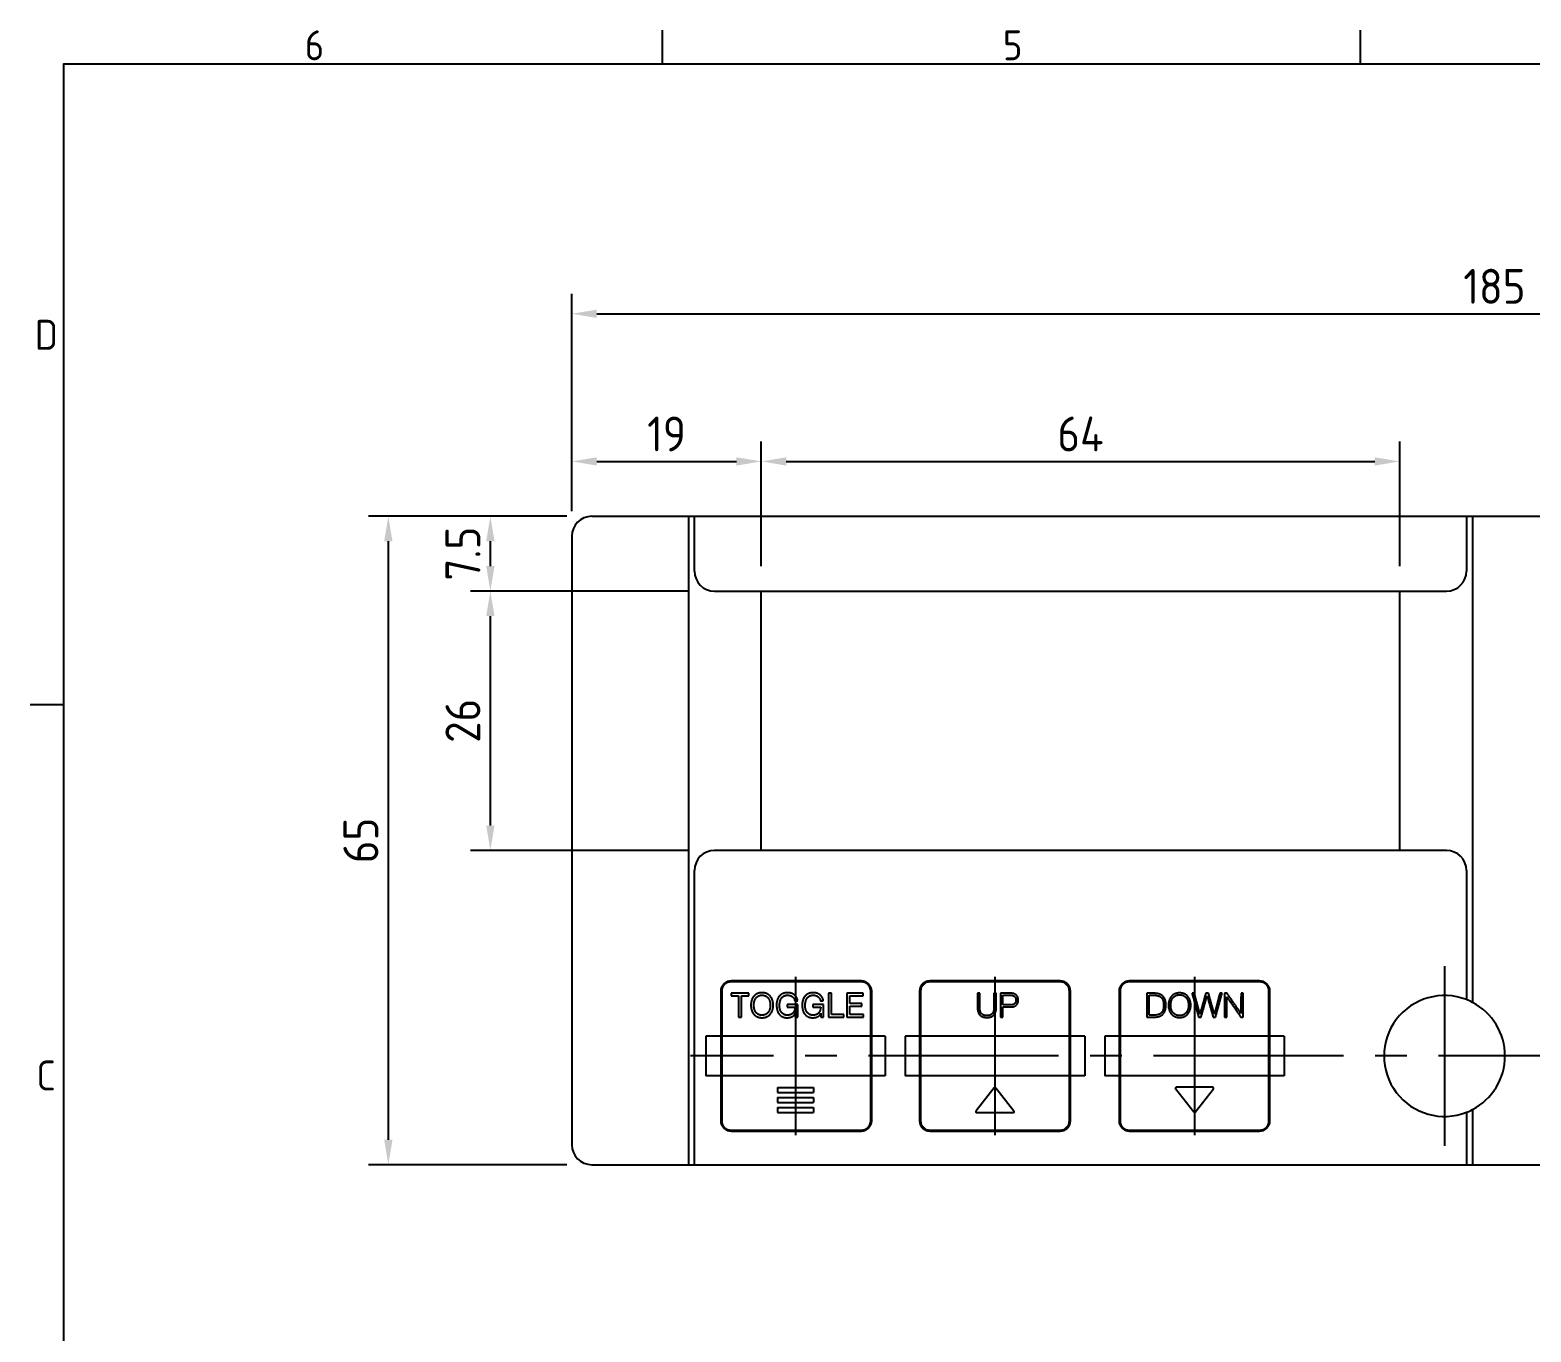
# Model space of a CAD drawing. Header units: millimetres. Extents: x 0 to 420, y 212 to 509.
# Drawn here: x 6.6 to 157.1, y 371.7 to 502.2 of the extents above; entities that cross this region are included whole.
import ezdxf

# ---------------------------------------------------------------- set-up
doc = ezdxf.new("R2010")
doc.units = ezdxf.units.MM
doc.linetypes.add('CENTER2', pattern=[28.575, 19.05, -3.175, 3.175, -3.175])
doc.layers.add('Make2D$visible$lines', color=4, linetype='Continuous')
doc.layers.add('가시적인 것(ISO)', color=3, linetype='Continuous', lineweight=40)
doc.layers.add('경계(ISO)', color=7, linetype='Continuous', lineweight=25)
doc.styles.add('문자 텍스트_PSTEK_POSCO', font='isocp.shx')
doc.styles.add('치수 텍스트_PSTEK_POSCO', font='isocp.shx')
doc.dimstyles.new('치수_PSTEK_POSCO', dxfattribs={"dimtxt": 3.5, "dimasz": 2.5, "dimexe": 2, "dimexo": 2.5, "dimgap": 1, "dimtad": 1, "dimrnd": 1e-08, "dimdsep": 46, "dimtxsty": '치수 텍스트_PSTEK_POSCO', "dimcen": 0.09, "dimdle": 10, "dimclrd": 7, "dimclre": 7, "dimclrt": 2, "dimadec": 1, "dimazin": 2, "dimtfac": 1, "dimtmove": 0, "dimatfit": 3, "dimfxl": 0, "dimtolj": 1, "dimlwd": -1, "dimlwe": -1, "dimarcsym": 0})

# ---------------------------------------------------------------- blocks, each defined once
blk = doc.blocks.new('경계 Default Border')
at = {"layer": '경계(ISO)'}
for p, q in [((70, 287), (70, 290.4)), ((140, 287), (140, 290.4)), ((10, 222.75), (6.6, 222.75))]:
    blk.add_line(p, q, dxfattribs=at)
at = {"layer": '경계(ISO)', "flags": 128}
blk.add_lwpolyline([(10, 10), (10, 287), (410, 287), (410, 10), (10, 10)], dxfattribs=at)
at = {"layer": '경계(ISO)', "color": 2, "char_height": 3, "attachment_point": 7, "style": '문자 텍스트_PSTEK_POSCO'}
for s, insert in [('6', (34.14, 287.37)), ('5', (104.14, 287.37)), ('D', (7.08, 258.35)), ('C', (7.24, 184.1))]:
    blk.add_mtext(s, dxfattribs=dict(at, insert=insert))
blk = doc.blocks.new('*D5')
at = {"color": 7}
for p, q in [((60.92, 453.96), (60.92, 475.76)), ((245.92, 453.96), (245.92, 475.76)), ((63.42, 473.76), (243.42, 473.76))]:
    blk.add_line(p, q, dxfattribs=at)
for points in [[(63.42, 474.17), (63.42, 473.34), (60.92, 473.76)], [(243.42, 474.17), (243.42, 473.34), (245.92, 473.76)]]:
    blk.add_solid(points, dxfattribs=at)
at = {"layer": 'Defpoints', "color": 0}
for p in [(245.92, 473.76), (60.92, 451.46), (245.92, 451.46)]:
    blk.add_point(p, dxfattribs=at)
at = {"color": 2, "insert": (153.42, 476.51), "char_height": 3.5, "attachment_point": 5, "style": '치수 텍스트_PSTEK_POSCO'}
blk.add_mtext('\\A1;185', dxfattribs=at)
blk = doc.blocks.new('*D6')
at = {"color": 7}
for p, q in [((60.42, 453.46), (40.52, 453.46)), ((42.52, 450.96), (42.52, 390.96)), ((60.42, 388.46), (40.52, 388.46))]:
    blk.add_line(p, q, dxfattribs=at)
for points in [[(42.11, 450.96), (42.94, 450.96), (42.52, 453.46)], [(42.11, 390.96), (42.94, 390.96), (42.52, 388.46)]]:
    blk.add_solid(points, dxfattribs=at)
at = {"layer": 'Defpoints', "color": 0}
for p in [(62.92, 453.46), (42.52, 388.46), (62.92, 388.46)]:
    blk.add_point(p, dxfattribs=at)
at = {"color": 2, "insert": (39.77, 420.96), "char_height": 3.5, "attachment_point": 5, "rotation": 90, "style": '치수 텍스트_PSTEK_POSCO'}
blk.add_mtext('\\A1;65', dxfattribs=at)
blk = doc.blocks.new('*D7')
at = {"color": 7}
for p, q in [((60.92, 453.96), (60.92, 460.96)), ((79.92, 448.46), (79.92, 460.96)), ((63.42, 458.96), (77.42, 458.96))]:
    blk.add_line(p, q, dxfattribs=at)
for points in [[(63.42, 459.37), (63.42, 458.54), (60.92, 458.96)], [(77.42, 459.37), (77.42, 458.54), (79.92, 458.96)]]:
    blk.add_solid(points, dxfattribs=at)
at = {"layer": 'Defpoints', "color": 0}
for p in [(79.92, 458.96), (60.92, 451.46), (79.92, 445.96)]:
    blk.add_point(p, dxfattribs=at)
at = {"color": 2, "insert": (70.42, 461.71), "char_height": 3.5, "attachment_point": 5, "style": '치수 텍스트_PSTEK_POSCO'}
blk.add_mtext('\\A1;19', dxfattribs=at)
blk = doc.blocks.new('*D8')
at = {"color": 7}
for p, q in [((79.92, 448.46), (79.92, 460.96)), ((143.92, 448.46), (143.92, 460.96)), ((82.42, 458.96), (141.42, 458.96))]:
    blk.add_line(p, q, dxfattribs=at)
for points in [[(82.42, 459.37), (82.42, 458.54), (79.92, 458.96)], [(141.42, 459.37), (141.42, 458.54), (143.92, 458.96)]]:
    blk.add_solid(points, dxfattribs=at)
at = {"layer": 'Defpoints', "color": 0}
for p in [(143.92, 458.96), (79.92, 445.96), (143.92, 445.96)]:
    blk.add_point(p, dxfattribs=at)
at = {"color": 2, "insert": (111.92, 461.71), "char_height": 3.5, "attachment_point": 5, "style": '치수 텍스트_PSTEK_POSCO'}
blk.add_mtext('\\A1;64', dxfattribs=at)
blk = doc.blocks.new('*D9')
at = {"color": 7}
for p, q in [((60.42, 453.46), (50.75, 453.46)), ((52.75, 450.96), (52.75, 448.46)), ((72.72, 445.96), (50.75, 445.96))]:
    blk.add_line(p, q, dxfattribs=at)
for points in [[(52.34, 450.96), (53.17, 450.96), (52.75, 453.46)], [(52.34, 448.46), (53.17, 448.46), (52.75, 445.96)]]:
    blk.add_solid(points, dxfattribs=at)
at = {"layer": 'Defpoints', "color": 0}
for p in [(62.92, 453.46), (52.75, 445.96), (75.22, 445.96)]:
    blk.add_point(p, dxfattribs=at)
at = {"color": 2, "insert": (50, 449.71), "char_height": 3.5, "attachment_point": 5, "rotation": 90, "style": '치수 텍스트_PSTEK_POSCO'}
blk.add_mtext('\\A1;7.5', dxfattribs=at)
blk = doc.blocks.new('*D10')
at = {"color": 7}
for p, q in [((72.72, 445.96), (50.75, 445.96)), ((52.75, 443.46), (52.75, 422.46)), ((72.72, 419.96), (50.75, 419.96))]:
    blk.add_line(p, q, dxfattribs=at)
for points in [[(52.34, 443.46), (53.17, 443.46), (52.75, 445.96)], [(52.34, 422.46), (53.17, 422.46), (52.75, 419.96)]]:
    blk.add_solid(points, dxfattribs=at)
at = {"layer": 'Defpoints', "color": 0}
for p in [(75.22, 445.96), (52.75, 419.96), (75.22, 419.96)]:
    blk.add_point(p, dxfattribs=at)
at = {"color": 2, "insert": (50, 432.96), "char_height": 3.5, "attachment_point": 5, "rotation": 90, "style": '치수 텍스트_PSTEK_POSCO'}
blk.add_mtext('\\A1;26', dxfattribs=at)

msp = doc.modelspace()

# ---------------------------------------------------------------- linework, layer by layer
for p, q in [((62.917, 453.458), (243.917, 453.458)), ((72.617, 453.458), (72.617, 388.458)), ((73.217, 447.958), (73.217, 453.458)), ((150.617, 453.458), (150.617, 447.958)), ((151.217, 453.458), (151.217, 404.733)), ((60.917, 451.458), (60.917, 390.458)), ((75.217, 445.958), (148.617, 445.958)), ((79.917, 419.958), (79.917, 445.958)), ((143.917, 445.958), (143.917, 419.958)), ((148.617, 419.958), (75.217, 419.958)), ((73.217, 388.458), (73.217, 417.958)), ((150.617, 417.958), (150.617, 405.005)), ((74.347, 401.358), (74.347, 397.358)), ((92.347, 401.358, -0.005), (74.347, 401.358, -0.005)), ((92.347, 401.358), (92.347, 397.358)), ((94.347, 401.358, -0.005), (94.347, 397.358, -0.005)), ((112.347, 401.358, -0.005), (94.347, 401.358, -0.005)), ((112.347, 401.358, -0.005), (112.347, 397.358, -0.005)), ((114.347, 401.358, -0.005), (114.347, 397.358, -0.005)), ((132.347, 401.358, -0.005), (114.347, 401.358, -0.005)), ((132.347, 401.358, -0.005), (132.347, 397.358, -0.005)), ((92.347, 397.358, -0.005), (74.347, 397.358, -0.005)), ((112.347, 397.358, -0.005), (94.347, 397.358, -0.005)), ((132.347, 397.358, -0.005), (114.347, 397.358, -0.005)), ((81.547, 396.186, -0.005), (85.147, 396.186, -0.005)), ((81.547, 396.186, -0.005), (81.547, 395.686, -0.005)), ((85.147, 396.186, -0.005), (85.147, 395.686, -0.005)), ((103.269, 396.18, -0.005), (101.447, 393.848, -0.005)), ((103.426, 396.18, -0.005), (105.248, 393.848, -0.005)), ((123.269, 393.724, -0.005), (121.447, 396.056, -0.005)), ((125.169, 396.218, -0.005), (121.525, 396.218, -0.005)), ((123.426, 393.724, -0.005), (125.248, 396.056, -0.005)), ((81.547, 395.686, -0.005), (85.147, 395.686, -0.005)), ((81.547, 395.186, -0.005), (85.147, 395.186, -0.005)), ((81.547, 395.186, -0.005), (81.547, 394.686, -0.005)), ((81.547, 394.686, -0.005), (85.147, 394.686, -0.005)), ((85.147, 395.186, -0.005), (85.147, 394.686, -0.005)), ((81.547, 394.186, -0.005), (85.147, 394.186, -0.005)), ((81.547, 394.186, -0.005), (81.547, 393.686, -0.005)), ((81.547, 393.686, -0.005), (85.147, 393.686, -0.005)), ((85.147, 394.186, -0.005), (85.147, 393.686, -0.005)), ((101.525, 393.686, -0.005), (105.169, 393.686, -0.005)), ((150.617, 393.711), (150.617, 388.458)), ((151.217, 393.983), (151.217, 388.458)), ((62.917, 388.458), (243.917, 388.458))]:
    msp.add_line(p, q)
at = {"color": 1, "linetype": 'CENTER2'}
for p, q in [((148.417, 408.358), (148.417, 390.358)), ((83.347, 407.283), (83.347, 391.433)), ((103.347, 407.283, -0.005), (103.347, 391.433, -0.005)), ((123.347, 407.283, -0.005), (123.347, 391.433, -0.005)), ((224.027, 399.358), (72.808, 399.358))]:
    msp.add_line(p, q, dxfattribs=at)
for centre, radius, start, end in [((62.917, 451.458), 2, 90, 180), ((75.217, 447.958), 2, 180, 270), ((148.617, 447.958), 2, 270, 0), ((75.217, 417.958), 2, 90, 180), ((148.617, 417.958), 2, 360, 90), ((148.417, 399.358, -0.005), 6.06, 68.71477, 291.28523), ((148.417, 399.358, -0.005), 6.06, 297.51714, 62.48286), ((103.347, 396.118, -0.005), 0.1, 38, 142), ((121.525, 396.118, -0.005), 0.1, 90, 218), ((125.169, 396.118, -0.005), 0.1, 322, 90), ((101.525, 393.786, -0.005), 0.1, 142, 270), ((105.169, 393.786, -0.005), 0.1, 270, 38), ((123.347, 393.786, -0.005), 0.1, 218, 322), ((62.917, 390.458), 2, 180, 270)]:
    msp.add_arc(centre, radius, start, end)
at = {"color": 6}
for start, end in [(62.48286, 68.71477), (291.28523, 297.51714)]:
    msp.add_arc((148.417, 399.358, -0.005), 6.06, start, end, dxfattribs=at)
at = {"layer": 'Make2D$visible$lines'}
for points in [[(78.678, 405.639, -0.003), (77.795, 405.639, -0.003), (76.911, 405.639, -0.003)], [(76.911, 405.639, -0.003), (76.911, 405.513, -0.003), (76.911, 405.387, -0.003)], [(76.911, 405.387, -0.003), (77.278, 405.387, -0.003), (77.645, 405.387, -0.003)], [(77.645, 405.387, -0.003), (77.645, 404.322, -0.003), (77.645, 403.258, -0.003)], [(77.944, 403.258, -0.003), (77.944, 404.322, -0.003), (77.944, 405.387, -0.003)], [(77.944, 405.387, -0.003), (78.311, 405.387, -0.003), (78.678, 405.387, -0.003)], [(78.678, 405.387, -0.003), (78.678, 405.513, -0.003), (78.678, 405.639, -0.003)], [(83.267, 404.903, -0.003), (83.416, 404.903, -0.003), (83.565, 404.903, -0.003)], [(85.838, 404.903, -0.003), (85.987, 404.903, -0.003), (86.135, 404.903, -0.003)], [(86.964, 405.639, -0.003), (86.814, 405.639, -0.003), (86.664, 405.639, -0.003)], [(86.664, 405.639, -0.003), (86.664, 404.449, -0.003), (86.664, 403.258, -0.003)], [(86.964, 403.51, -0.003), (86.964, 404.575, -0.003), (86.964, 405.639, -0.003)], [(90.131, 405.639, -0.003), (89.32, 405.639, -0.003), (88.509, 405.639, -0.003)], [(88.509, 405.639, -0.003), (88.509, 404.449, -0.003), (88.509, 403.258, -0.003)], [(88.809, 404.614, -0.003), (88.809, 405, -0.003), (88.809, 405.387, -0.003)], [(88.809, 405.387, -0.003), (89.47, 405.387, -0.003), (90.131, 405.387, -0.003)], [(90.131, 405.387, -0.003), (90.131, 405.513, -0.003), (90.131, 405.639, -0.003)], [(101.831, 405.641, -0.003), (101.718, 405.641, -0.003), (101.605, 405.641, -0.003)], [(103.462, 405.641, -0.003), (103.349, 405.641, -0.003), (103.235, 405.641, -0.003)], [(103.912, 405.639, -0.003), (103.912, 404.449, -0.003), (103.912, 403.258, -0.003)], [(104.139, 404.47, -0.003), (104.139, 404.957, -0.003), (104.139, 405.444, -0.003)], [(119.39, 405.639, -0.003), (118.978, 405.639, -0.003), (118.565, 405.639, -0.003)], [(118.565, 405.639, -0.003), (118.565, 404.449, -0.003), (118.565, 403.259, -0.003)], [(118.792, 403.455, -0.003), (118.792, 404.449, -0.003), (118.792, 405.444, -0.003)], [(123.346, 405.641, -0.003), (123.224, 405.641, -0.003), (123.103, 405.641, -0.003)], [(123.103, 405.641, -0.003), (123.433, 404.449, -0.003), (123.763, 403.258, -0.003)], [(123.889, 403.548, -0.003), (123.618, 404.595, -0.003), (123.346, 405.641, -0.003)], [(124.473, 405.641, -0.003), (124.181, 404.595, -0.003), (123.889, 403.548, -0.003)], [(124.009, 403.258, -0.003), (124.311, 404.327, -0.003), (124.613, 405.396, -0.003)], [(124.756, 405.641, -0.003), (124.614, 405.641, -0.003), (124.473, 405.641, -0.003)], [(124.613, 405.396, -0.003), (124.916, 404.327, -0.003), (125.22, 403.258, -0.003)], [(125.343, 403.548, -0.003), (125.05, 404.595, -0.003), (124.756, 405.641, -0.003)], [(125.89, 405.641, -0.003), (125.616, 404.595, -0.003), (125.343, 403.548, -0.003)], [(125.46, 403.258, -0.003), (125.788, 404.449, -0.003), (126.116, 405.641, -0.003)], [(126.116, 405.641, -0.003), (126.003, 405.641, -0.003), (125.89, 405.641, -0.003)], [(126.619, 405.641, -0.003), (126.492, 405.641, -0.003), (126.365, 405.641, -0.003)], [(126.365, 405.641, -0.003), (126.365, 404.449, -0.003), (126.365, 403.258, -0.003)], [(126.592, 403.258, -0.003), (126.594, 404.266, -0.003), (126.595, 405.274, -0.003)], [(126.595, 405.274, -0.003), (127.29, 404.266, -0.003), (127.985, 403.258, -0.003)], [(128.008, 403.625, -0.003), (127.313, 404.633, -0.003), (126.619, 405.641, -0.003)], [(128.012, 405.641, -0.003), (128.01, 404.633, -0.003), (128.008, 403.625, -0.003)], [(128.238, 405.641, -0.003), (128.125, 405.641, -0.003), (128.012, 405.641, -0.003)], [(128.238, 403.258, -0.003), (128.238, 404.449, -0.003), (128.238, 405.641, -0.003)], [(83.59, 404.519, -0.003), (83.055, 404.519, -0.003), (82.521, 404.519, -0.003)], [(82.521, 404.519, -0.003), (82.521, 404.393, -0.003), (82.521, 404.267, -0.003)], [(82.521, 404.267, -0.003), (82.911, 404.267, -0.003), (83.302, 404.267, -0.003)], [(83.322, 403.654, -0.003), (83.322, 403.456, -0.003), (83.322, 403.258, -0.003)], [(83.59, 403.258, -0.003), (83.59, 403.889, -0.003), (83.59, 404.519, -0.003)], [(86.16, 404.519, -0.003), (85.625, 404.519, -0.003), (85.091, 404.519, -0.003)], [(85.091, 404.519, -0.003), (85.091, 404.393, -0.003), (85.091, 404.267, -0.003)], [(85.091, 404.267, -0.003), (85.482, 404.267, -0.003), (85.872, 404.267, -0.003)], [(85.892, 403.654, -0.003), (85.892, 403.456, -0.003), (85.892, 403.258, -0.003)], [(86.16, 403.258, -0.003), (86.16, 403.889, -0.003), (86.16, 404.519, -0.003)], [(88.206, 403.51, -0.003), (87.585, 403.51, -0.003), (86.964, 403.51, -0.003)], [(88.206, 403.258, -0.003), (88.206, 403.384, -0.003), (88.206, 403.51, -0.003)], [(90.003, 404.614, -0.003), (89.406, 404.614, -0.003), (88.809, 404.614, -0.003)], [(88.809, 403.51, -0.003), (88.809, 403.936, -0.003), (88.809, 404.362, -0.003)], [(88.809, 404.362, -0.003), (89.406, 404.362, -0.003), (90.003, 404.362, -0.003)], [(90.163, 403.51, -0.003), (89.486, 403.51, -0.003), (88.809, 403.51, -0.003)], [(90.003, 404.362, -0.003), (90.003, 404.488, -0.003), (90.003, 404.614, -0.003)], [(90.163, 403.258, -0.003), (90.163, 403.384, -0.003), (90.163, 403.51, -0.003)], [(104.139, 403.258, -0.003), (104.139, 403.766, -0.003), (104.139, 404.275, -0.003)], [(77.645, 403.258, -0.003), (77.795, 403.258, -0.003), (77.944, 403.258, -0.003)], [(83.322, 403.258, -0.003), (83.456, 403.258, -0.003), (83.59, 403.258, -0.003)], [(85.892, 403.258, -0.003), (86.026, 403.258, -0.003), (86.16, 403.258, -0.003)], [(86.664, 403.258, -0.003), (87.435, 403.258, -0.003), (88.206, 403.258, -0.003)], [(88.509, 403.258, -0.003), (89.336, 403.258, -0.003), (90.163, 403.258, -0.003)], [(103.912, 403.258, -0.003), (104.026, 403.258, -0.003), (104.139, 403.258, -0.003)], [(118.565, 403.259, -0.003), (118.978, 403.259, -0.003), (119.39, 403.259, -0.003)], [(123.763, 403.258, -0.003), (123.886, 403.258, -0.003), (124.009, 403.258, -0.003)], [(125.22, 403.258, -0.003), (125.34, 403.258, -0.003), (125.46, 403.258, -0.003)], [(126.365, 403.258, -0.003), (126.479, 403.258, -0.003), (126.592, 403.258, -0.003)], [(127.985, 403.258, -0.003), (128.112, 403.258, -0.003), (128.238, 403.258, -0.003)]]:
    msp.add_open_spline(points, degree=2, dxfattribs=at)
for points, weights, knots in [([(81.114, 404.445, -0.003), (81.116, 404.694, -0.003), (81.044, 404.931, -0.003), (80.976, 405.152, -0.003), (80.83, 405.331, -0.003), (80.681, 405.51, -0.003), (80.469, 405.604, -0.003), (80.233, 405.707, -0.003), (79.975, 405.702, -0.003), (79.732, 405.706, -0.003), (79.51, 405.606, -0.003), (79.304, 405.512, -0.003), (79.161, 405.336, -0.003), (79.016, 405.157, -0.003), (78.947, 404.936, -0.003), (78.873, 404.696, -0.003), (78.875, 404.445, -0.003)], [1, 0.988558231012, 1, 0.980821970366, 1, 0.973650772568, 1, 0.97708571506, 1, 0.976006851547, 1, 0.973999354789, 1, 0.982088549591, 1, 0.988033903574, 1], [6.3123179, 6.3123179, 6.3123179, 6.7229892, 6.7229892, 7.1034244, 7.1034244, 7.4836426, 7.4836426, 7.9063392, 7.9063392, 8.3057368, 8.3057368, 8.6760655, 8.6760655, 9.0566907, 9.0566907, 9.4714912, 9.4714912, 9.4714912]), ([(79.988, 403.447, -0.003), (79.801, 403.443, -0.003), (79.63, 403.522, -0.003), (79.477, 403.597, -0.003), (79.376, 403.735, -0.003), (79.271, 403.881, -0.003), (79.225, 404.055, -0.003), (79.173, 404.247, -0.003), (79.174, 404.445, -0.003), (79.173, 404.644, -0.003), (79.225, 404.835, -0.003), (79.271, 405.009, -0.003), (79.377, 405.155, -0.003), (79.477, 405.294, -0.003), (79.63, 405.372, -0.003)], [1, 0.97376962427, 1, 0.970173088015, 1, 0.983571486181, 1, 0.99076400752, 1, 0.990783724209, 1, 0.983548068458, 1, 0.972564830808, 1], [4.8701129, 4.8701129, 4.8701129, 5.1772962, 5.1772962, 5.4565345, 5.4565345, 5.7529726, 5.7529726, 6.081917, 6.081917, 6.4102463, 6.4102463, 6.7072417, 6.7072417, 6.9874991, 6.9874991, 6.9874991]), ([(79.63, 405.372, -0.003), (79.796, 405.454, -0.003), (79.981, 405.45, -0.003), (80.352, 405.467, -0.003), (80.591, 405.183, -0.003), (80.838, 404.855, -0.003), (80.814, 404.445, -0.003), (80.816, 404.25, -0.003), (80.766, 404.06, -0.003), (80.721, 403.887, -0.003), (80.615, 403.742, -0.003), (80.512, 403.603, -0.003), (80.356, 403.526, -0.003), (80.181, 403.443, -0.003), (79.988, 403.447, -0.003)], [1, 0.971339990424, 1, 0.896910275354, 1, 0.938462478034, 1, 0.99132513456, 1, 0.982209027531, 1, 0.971956934949, 1, 0.972762729692, 1], [2.1173862, 2.1173862, 2.1173862, 2.4205038, 2.4205038, 2.9948763, 2.9948763, 3.65048, 3.65048, 3.9746604, 3.9746604, 4.2696671, 4.2696671, 4.5538703, 4.5538703, 4.8701129, 4.8701129, 4.8701129]), ([(83.565, 404.903, -0.003), (83.514, 405.275, -0.003), (83.217, 405.505, -0.003), (82.916, 405.714, -0.003), (82.55, 405.702, -0.003), (82.298, 405.707, -0.003), (82.067, 405.609, -0.003), (81.861, 405.519, -0.003), (81.719, 405.346, -0.003), (81.577, 405.169, -0.003), (81.513, 404.952, -0.003), (81.442, 404.712, -0.003), (81.445, 404.461, -0.003), (81.445, 403.849, -0.003), (81.731, 403.522, -0.003), (82.032, 403.178, -0.003), (82.489, 403.195, -0.003), (82.784, 403.183, -0.003), (83.047, 403.32, -0.003), (83.255, 403.428, -0.003), (83.322, 403.654, -0.003)], [1, 0.925567984418, 1, 0.949188922821, 1, 0.977933218709, 1, 0.971915898031, 1, 0.980856198281, 1, 0.989126038938, 1, 1, 1, 0.902391592674, 1, 0.966216763572, 1, 0.91954807313, 1], [5.1787213, 5.1787213, 5.1787213, 5.7731231, 5.7731231, 6.3625458, 6.3625458, 6.7754361, 6.7754361, 7.1422819, 7.1422819, 7.5151921, 7.5151921, 7.9293878, 7.9293878, 8.9293878, 8.9293878, 9.6402256, 9.6402256, 10.1221523, 10.1221523, 10.4924187, 10.4924187, 10.4924187]), ([(83.302, 404.267, -0.003), (83.303, 404.04, -0.003), (83.205, 403.835, -0.003), (83.112, 403.641, -0.003), (82.922, 403.541, -0.003), (82.741, 403.446, -0.003), (82.536, 403.447, -0.003), (82.365, 403.445, -0.003), (82.21, 403.517, -0.003), (82.062, 403.588, -0.003), (81.959, 403.716, -0.003), (81.851, 403.849, -0.003), (81.799, 404.013, -0.003), (81.743, 404.189, -0.003), (81.745, 404.375, -0.003), (81.742, 404.602, -0.003), (81.796, 404.824, -0.003), (81.839, 405.008, -0.003), (81.948, 405.163, -0.003), (82.047, 405.303, -0.003), (82.202, 405.376, -0.003), (82.375, 405.455, -0.003), (82.566, 405.45, -0.003), (82.814, 405.455, -0.003), (83.016, 405.31, -0.003), (83.222, 405.156, -0.003), (83.267, 404.903, -0.003)], [1, 0.975065634302, 1, 0.949683545688, 1, 0.97088771388, 1, 0.974568389385, 1, 0.975586735188, 1, 0.982435705912, 1, 0.987629607144, 1, 0.992308406818, 1, 0.982079138088, 1, 0.968449990801, 1, 0.974885129466, 1, 0.949177915074, 1, 0.929493003565, 1], [0.6508742, 0.6508742, 0.6508742, 1.0233972, 1.0233972, 1.3691549, 1.3691549, 1.7033468, 1.7033468, 1.983781, 1.983781, 2.2526066, 2.2526066, 2.5352737, 2.5352737, 2.8415823, 2.8415823, 3.2191464, 3.2191464, 3.5312022, 3.5312022, 3.810403, 3.810403, 4.1226967, 4.1226967, 4.5222948, 4.5222948, 4.9304857, 4.9304857, 4.9304857]), ([(86.135, 404.903, -0.003), (86.084, 405.275, -0.003), (85.787, 405.505, -0.003), (85.486, 405.714, -0.003), (85.12, 405.702, -0.003), (84.869, 405.707, -0.003), (84.637, 405.609, -0.003), (84.432, 405.519, -0.003), (84.29, 405.346, -0.003), (84.147, 405.169, -0.003), (84.083, 404.952, -0.003), (84.013, 404.712, -0.003), (84.015, 404.461, -0.003), (84.015, 403.849, -0.003), (84.302, 403.522, -0.003), (84.602, 403.178, -0.003), (85.059, 403.195, -0.003), (85.355, 403.183, -0.003), (85.617, 403.32, -0.003), (85.826, 403.428, -0.003), (85.892, 403.654, -0.003)], [1, 0.925567984418, 1, 0.949188922821, 1, 0.977933218709, 1, 0.971915898031, 1, 0.980856198281, 1, 0.989126038938, 1, 1, 1, 0.902391592674, 1, 0.966216763572, 1, 0.919548073131, 1], [5.1787213, 5.1787213, 5.1787213, 5.7731231, 5.7731231, 6.3625458, 6.3625458, 6.7754361, 6.7754361, 7.1422819, 7.1422819, 7.5151921, 7.5151921, 7.9293878, 7.9293878, 8.9293878, 8.9293878, 9.6402256, 9.6402256, 10.1221523, 10.1221523, 10.4924187, 10.4924187, 10.4924187]), ([(85.872, 404.267, -0.003), (85.873, 404.04, -0.003), (85.776, 403.835, -0.003), (85.682, 403.641, -0.003), (85.493, 403.541, -0.003), (85.311, 403.446, -0.003), (85.107, 403.447, -0.003), (84.935, 403.445, -0.003), (84.78, 403.517, -0.003), (84.633, 403.588, -0.003), (84.529, 403.716, -0.003), (84.421, 403.849, -0.003), (84.37, 404.013, -0.003), (84.314, 404.189, -0.003), (84.315, 404.375, -0.003), (84.312, 404.602, -0.003), (84.366, 404.824, -0.003), (84.409, 405.008, -0.003), (84.518, 405.163, -0.003), (84.617, 405.303, -0.003), (84.772, 405.376, -0.003), (84.946, 405.455, -0.003), (85.136, 405.45, -0.003), (85.384, 405.455, -0.003), (85.586, 405.31, -0.003), (85.793, 405.156, -0.003), (85.838, 404.903, -0.003)], [1, 0.975065634302, 1, 0.949683545688, 1, 0.97088771388, 1, 0.974568389386, 1, 0.975586735188, 1, 0.982435705912, 1, 0.987629607144, 1, 0.992308406818, 1, 0.982079138088, 1, 0.968449990801, 1, 0.974885129466, 1, 0.949177915074, 1, 0.929493003565, 1], [0.6508742, 0.6508742, 0.6508742, 1.0233972, 1.0233972, 1.3691549, 1.3691549, 1.7033468, 1.7033468, 1.983781, 1.983781, 2.2526066, 2.2526066, 2.5352737, 2.5352737, 2.8415823, 2.8415823, 3.2191464, 3.2191464, 3.5312022, 3.5312022, 3.810403, 3.810403, 4.1226967, 4.1226967, 4.5222948, 4.5222948, 4.9304857, 4.9304857, 4.9304857]), ([(101.605, 405.641, -0.003), (101.605, 404.881, -0.003), (101.605, 404.12, -0.003), (101.59, 403.761, -0.003), (101.819, 403.483, -0.003), (102.038, 403.224, -0.003), (102.532, 403.213, -0.003)], [1, 1, 1, 0.933363532954, 1, 1, 1], [2.6551085, 2.6551085, 2.6551085, 3.6551085, 3.6551085, 4.2280228, 4.2280228, 5.2280228, 5.2280228, 5.2280228]), ([(102.532, 403.408, -0.003), (102.237, 403.386, -0.003), (102.016, 403.582, -0.003), (101.832, 403.76, -0.003), (101.831, 404.17, -0.003), (101.831, 404.905, -0.003), (101.831, 405.641, -0.003)], [1, 0.920787027499, 1, 1, 1, 1, 1], [10.4585291, 10.4585291, 10.4585291, 10.9246616, 10.9246616, 11.9246616, 11.9246616, 12.9246616, 12.9246616, 12.9246616]), ([(102.532, 403.213, -0.003), (103.027, 403.224, -0.003), (103.247, 403.483, -0.003), (103.477, 403.76, -0.003), (103.462, 404.12, -0.003), (103.462, 404.881, -0.003), (103.462, 405.641, -0.003)], [1, 1, 1, 0.933070818813, 1, 1, 1], [5.2280228, 5.2280228, 5.2280228, 6.2280228, 6.2280228, 6.8011093, 6.8011093, 7.8011093, 7.8011093, 7.8011093]), ([(103.235, 405.641, -0.003), (103.235, 404.905, -0.003), (103.235, 404.17, -0.003), (103.235, 403.76, -0.003), (103.051, 403.582, -0.003), (102.828, 403.386, -0.003), (102.532, 403.408, -0.003)], [1, 1, 1, 1, 1, 0.92120924598, 1], [7.9900853, 7.9900853, 7.9900853, 8.9900853, 8.9900853, 9.9900853, 9.9900853, 10.4585291, 10.4585291, 10.4585291]), ([(105.678, 404.957, -0.003), (105.692, 405.251, -0.003), (105.484, 405.459, -0.003), (105.263, 405.653, -0.003), (104.97, 405.639, -0.003), (104.441, 405.639, -0.003), (103.912, 405.639, -0.003)], [1, 0.915067146168, 1, 0.927739228376, 1, 1, 1], [4.9475042, 4.9475042, 4.9475042, 5.4093515, 5.4093515, 5.8742903, 5.8742903, 6.8742903, 6.8742903, 6.8742903]), ([(104.139, 405.444, -0.003), (104.53, 405.444, -0.003), (104.92, 405.444, -0.003), (105.134, 405.455, -0.003), (105.303, 405.323, -0.003), (105.464, 405.175, -0.003), (105.451, 404.957, -0.003)], [1, 1, 1, 0.936897579583, 1, 0.903894934156, 1], [2.4935461, 2.4935461, 2.4935461, 3.4935461, 3.4935461, 3.8354552, 3.8354552, 4.1753848, 4.1753848, 4.1753848]), ([(105.451, 404.957, -0.003), (105.464, 404.739, -0.003), (105.303, 404.591, -0.003), (105.134, 404.459, -0.003), (104.92, 404.47, -0.003), (104.53, 404.47, -0.003), (104.139, 404.47, -0.003)], [1, 0.903901165454, 1, 0.936892773088, 1, 1, 1], [4.1753848, 4.1753848, 4.1753848, 4.5153198, 4.5153198, 4.8572317, 4.8572317, 5.8572317, 5.8572317, 5.8572317]), ([(104.139, 404.275, -0.003), (104.555, 404.275, -0.003), (104.97, 404.275, -0.003), (105.263, 404.261, -0.003), (105.484, 404.455, -0.003), (105.692, 404.663, -0.003), (105.678, 404.957, -0.003)], [1, 1, 1, 0.927735638725, 1, 0.915071725274, 1], [3.0207096, 3.0207096, 3.0207096, 4.0207096, 4.0207096, 4.4856514, 4.4856514, 4.9475042, 4.9475042, 4.9475042]), ([(121.857, 405.685, -0.003), (121.295, 405.669, -0.003), (121.015, 405.31, -0.003), (120.722, 404.929, -0.003), (120.735, 404.449, -0.003), (120.722, 403.969, -0.003), (121.015, 403.589, -0.003), (121.295, 403.23, -0.003), (121.857, 403.213, -0.003)], [1, 1, 1, 0.942615534252, 1, 0.942619095166, 1, 1, 1], [5.5374687, 5.5374687, 5.5374687, 6.5374687, 6.5374687, 7.3063499, 7.3063499, 8.0752433, 8.0752433, 9.0752433, 9.0752433, 9.0752433]), ([(121.857, 403.408, -0.003), (121.429, 403.391, -0.003), (121.173, 403.735, -0.003), (120.951, 404.058, -0.003), (120.961, 404.449, -0.003), (120.951, 404.841, -0.003), (121.173, 405.164, -0.003), (121.429, 405.508, -0.003), (121.857, 405.49, -0.003)], [1, 0.884160276701, 1, 0.951110061584, 1, 0.951106599301, 1, 0.884165679935, 1], [5.149249, 5.149249, 5.149249, 5.8064663, 5.8064663, 6.4377312, 6.4377312, 7.0689837, 7.0689837, 7.7261934, 7.7261934, 7.7261934]), ([(121.857, 403.213, -0.003), (122.417, 403.23, -0.003), (122.697, 403.589, -0.003), (122.989, 403.97, -0.003), (122.977, 404.449, -0.003), (122.989, 404.929, -0.003), (122.697, 405.31, -0.003), (122.417, 405.669, -0.003), (121.857, 405.685, -0.003)], [1, 1, 1, 0.942815498518, 1, 0.942811911435, 1, 1, 1], [9.0752433, 9.0752433, 9.0752433, 10.0752433, 10.0752433, 10.8439837, 10.8439837, 11.612712, 11.612712, 12.612712, 12.612712, 12.612712]), ([(121.857, 405.49, -0.003), (122.284, 405.507, -0.003), (122.538, 405.164, -0.003), (122.76, 404.841, -0.003), (122.75, 404.449, -0.003), (122.76, 404.058, -0.003), (122.538, 403.735, -0.003), (122.284, 403.391, -0.003), (121.857, 403.408, -0.003)], [1, 0.883831142078, 1, 0.951330813973, 1, 0.951334165713, 1, 0.883826055028, 1], [2.5769443, 2.5769443, 2.5769443, 3.2319754, 3.2319754, 3.8630867, 3.8630867, 4.4942105, 4.4942105, 5.149249, 5.149249, 5.149249]), ([(78.875, 404.445, -0.003), (78.873, 404.197, -0.003), (78.945, 403.959, -0.003), (79.012, 403.74, -0.003), (79.155, 403.561, -0.003), (79.298, 403.384, -0.003), (79.506, 403.291, -0.003), (79.735, 403.19, -0.003), (79.985, 403.195, -0.003), (80.24, 403.19, -0.003), (80.474, 403.293, -0.003), (80.685, 403.388, -0.003), (80.831, 403.566, -0.003), (80.976, 403.744, -0.003), (81.044, 403.964, -0.003), (81.116, 404.199, -0.003), (81.114, 404.445, -0.003)], [1, 0.988416429679, 1, 0.982161850455, 1, 0.972624535152, 1, 0.976740734098, 1, 0.976707514871, 1, 0.973346120209, 1, 0.98166141352, 1, 0.988365684879, 1], [3.1591733, 3.1591733, 3.1591733, 3.5703015, 3.5703015, 3.9478771, 3.9478771, 4.3194888, 4.3194888, 4.7298976, 4.7298976, 5.1494017, 5.1494017, 5.5270391, 5.5270391, 5.905088, 5.905088, 6.3123179, 6.3123179, 6.3123179])]:
    msp.add_rational_spline(points, weights, degree=2, knots=knots, dxfattribs=at)
for points, knots in [([(118.792, 405.444, -0.003), (119.034, 405.444, -0.003), (119.276, 405.444, -0.003), (119.787, 405.451, -0.003), (120.024, 405.214, -0.003), (120.26, 404.977, -0.003), (120.258, 404.449, -0.003), (120.26, 403.922, -0.003), (120.024, 403.685, -0.003), (119.787, 403.448, -0.003), (119.276, 403.455, -0.003), (119.034, 403.455, -0.003), (118.792, 403.455, -0.003)], [7.6578538, 7.6578538, 7.6578538, 8.6578538, 8.6578538, 9.6578538, 9.6578538, 10.6578538, 10.6578538, 11.6578538, 11.6578538, 12.6578538, 12.6578538, 13.6578538, 13.6578538, 13.6578538]), ([(119.39, 403.259, -0.003), (119.929, 403.272, -0.003), (120.206, 403.569, -0.003), (120.483, 403.866, -0.003), (120.484, 404.449, -0.003), (120.483, 405.033, -0.003), (120.206, 405.33, -0.003), (119.929, 405.627, -0.003), (119.39, 405.639, -0.003)], [2.6701271, 2.6701271, 2.6701271, 3.6701271, 3.6701271, 4.6701271, 4.6701271, 5.6701271, 5.6701271, 6.6701271, 6.6701271, 6.6701271])]:
    msp.add_open_spline(points, degree=2, knots=knots, dxfattribs=at)
at = {"layer": '가시적인 것(ISO)', "color": 250}
for p, q in [((89.917, 406.858), (76.917, 406.858)), ((109.847, 406.858), (96.847, 406.858)), ((129.847, 406.858), (116.847, 406.858)), ((75.917, 405.858), (75.917, 392.858)), ((90.917, 392.858), (90.917, 405.858)), ((95.847, 405.858), (95.847, 392.858)), ((110.847, 392.858), (110.847, 405.858)), ((115.847, 405.858), (115.847, 392.858)), ((130.847, 392.858), (130.847, 405.858)), ((76.917, 391.858), (89.917, 391.858)), ((96.847, 391.858), (109.847, 391.858)), ((116.847, 391.858), (129.847, 391.858))]:
    msp.add_line(p, q, dxfattribs=at)
for centre, start, end in [((76.917, 405.858), 90, 180), ((89.917, 405.858), 0, 90), ((96.847, 405.858), 90, 180), ((109.847, 405.858), 0, 90), ((116.847, 405.858), 90, 180), ((129.847, 405.858), 0, 90), ((76.917, 392.858), 180, 270), ((89.917, 392.858), 270, 0), ((96.847, 392.858), 180, 270), ((109.847, 392.858), 270, 0), ((116.847, 392.858), 180, 270), ((129.847, 392.858), 270, 0)]:
    msp.add_arc(centre, 1, start, end, dxfattribs=at)

# ---------------------------------------------------------------- block references
msp.add_blockref('경계 Default Border', (0, 211.803))

# ---------------------------------------------------------------- dimensions: what is measured, and where the dimension line sits
for base, p1, p2, picture, middle in [((245.917, 473.758), (60.917, 451.458), (245.917, 451.458), '*D5', (153.417, 476.508)), ((79.917, 458.955), (60.917, 451.458), (79.917, 445.958), '*D7', (70.417, 461.705)), ((143.917, 458.955), (79.917, 445.958), (143.917, 445.958), '*D8', (111.917, 461.705))]:
    dim = msp.add_linear_dim(base=base, p1=p1, p2=p2, dimstyle='치수_PSTEK_POSCO')
    dim.commit()
    dim.dimension.update_dxf_attribs({"geometry": picture, "text_midpoint": middle})
for base, p1, p2, picture, middle in [((42.524, 388.458), (62.917, 453.458), (62.917, 388.458), '*D6', (39.774, 420.958)), ((52.753, 445.958), (62.917, 453.458), (75.217, 445.958), '*D9', (50.003, 449.708)), ((52.753, 419.958), (75.217, 445.958), (75.217, 419.958), '*D10', (50.003, 432.958))]:
    dim = msp.add_linear_dim(base=base, p1=p1, p2=p2, angle=90, dimstyle='치수_PSTEK_POSCO')
    dim.commit()
    dim.dimension.update_dxf_attribs({"geometry": picture, "text_midpoint": middle})

doc.saveas('drawing.dxf')
